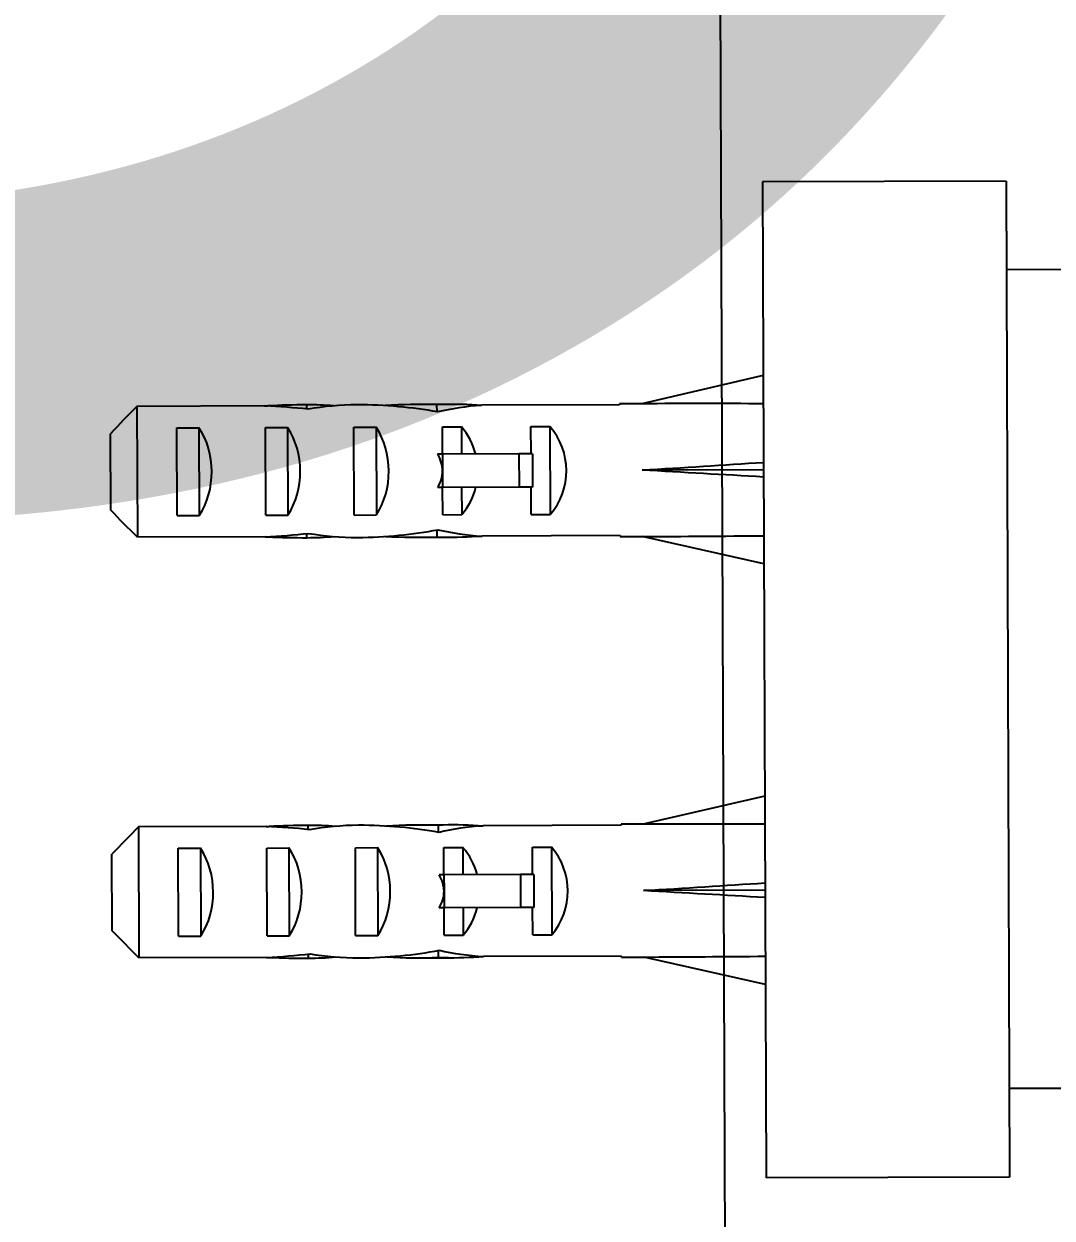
# Model space of a CAD drawing. Extents: x -678889171 to 586587, y -792238163 to 335485.
# Drawn here: x 83909.8 to 83964, y 48826.4 to 48889.3 of the extents above; entities that cross this region are included whole.
import ezdxf
from ezdxf import colors
from ezdxf.entities.mleader import LeaderData, LeaderLine
from ezdxf.math import Vec2, Vec3

# ---------------------------------------------------------------- set-up
doc = ezdxf.new("R2010")
doc.units = 0
doc.header["$MEASUREMENT"] = 0
doc.set_wipeout_variables(frame=1)
for name, color, linetype in [('E-TEXT', 3, 'Continuous'), ('XR-Typ26$0$XR-A-TYP-2-3-4-5-6-7-8-9-10$0$A-FURN-SANT', 252, 'Continuous'), ('XR-Typ26$0$XR-A-TYP-2-3-4-5-6-7-8-9-10$0$XR-A-TYP$0$TYPICAL TYPES$0$I-WC', 252, 'Continuous')]:
    doc.layers.add(name, color=color, linetype=linetype)
doc.styles.get("Standard").update_dxf_attribs({"font": 'arial.ttf'})

# ---------------------------------------------------------------- blocks, each defined once
blk = doc.blocks.new('XR-Typ26$0$XR-A-TYP-2-3-4-5-6-7-8-9-10$0$XR-A-TYP$0$TYPICAL TYPES$0$XREF_3BR$0$SE4')
at = {"layer": 'XR-Typ26$0$XR-A-TYP-2-3-4-5-6-7-8-9-10$0$A-FURN-SANT'}
for p, q in [((411.4843811040919, 479.3641236042604, -1.421570644436991e-08), (414.9427043972391, 479.3641236042604, -1.421570644436991e-08)), ((430.4843811040919, 479.3641236042495, -1.421570644436991e-08), (433.9427043972391, 479.3641236042458, -1.42157064443699e-08)), ((416.1715826422296, 478.1641236042451, -1.42157064443699e-08), (410.2555028591305, 478.1641236042487, -1.421570644435635e-08)), ((410.2555028591159, 472.3943297551778, -1.42157064443699e-08), (410.2555028591305, 478.1641236042487, -1.421570644435635e-08)), ((416.1715826422151, 472.3943297551887, -1.421570644435636e-08), (416.1715826422296, 478.1641236042451, -1.42157064443699e-08)), ((435.1715826422296, 478.1641236042633, -1.421570644435635e-08), (429.2555028591159, 478.1641236042524, -1.421570644436993e-08)), ((429.2555028591159, 472.3943297551887, -1.42157064443699e-08), (429.2555028591159, 478.1641236042524, -1.421570644436993e-08)), ((435.1715826422151, 472.3943297551887, -1.42157064443699e-08), (435.1715826422296, 478.1641236042633, -1.421570644435635e-08)), ((411.2292292673665, 476.3641236042458, -1.421570644435636e-08), (415.1978562339791, 476.3641236042458, -1.42157064443699e-08)), ((411.2292292673665, 476.3641236042458, -1.421570644435636e-08), (411.229229267381, 475.3641236042458, -1.421570644438345e-08)), ((415.1978562339791, 476.3641236042458, -1.42157064443699e-08), (415.1978562339646, 475.3641236042458, -1.421570644435636e-08)), ((430.2292292673665, 476.364123604264, -1.421570644436989e-08), (434.1978562339791, 476.3641236042495, -1.421570644436991e-08)), ((430.2292292673665, 476.364123604264, -1.421570644436989e-08), (430.2292292673665, 475.3641236042458, -1.421570644436991e-08)), ((434.1978562339791, 476.3641236042495, -1.421570644436991e-08), (434.1978562339646, 475.3641236042604, -1.42157064443699e-08)), ((415.1978562339646, 475.3641236042458, -1.421570644435636e-08), (411.229229267381, 475.3641236042458, -1.421570644438345e-08)), ((434.1978562339646, 475.3641236042604, -1.42157064443699e-08), (430.2292292673665, 475.3641236042458, -1.421570644436991e-08)), ((410.2555028591159, 472.3943297551778, -1.42157064443699e-08), (410.2555028591159, 472.2543431759586, -1.42157064443699e-08)), ((410.2555028591159, 472.2543431759586, -1.42157064443699e-08), (410.2625385031133, 472.2543431759441, -1.421570644435635e-08)), ((411.2292292673665, 472.3641236042604, -1.421570644436989e-08), (415.1978562339646, 472.3641236042495, -1.421570644436991e-08)), ((411.2292292673665, 472.3641236042604, -1.421570644436989e-08), (411.2292292673665, 471.3641236042604, -1.421570644436991e-08)), ((415.1978562339646, 472.3641236042495, -1.421570644436991e-08), (415.1978562339791, 471.3641236042604, -1.42157064443699e-08)), ((416.1715826422296, 472.2543431759404, -1.421570644436991e-08), (416.1645469982323, 472.2543431759404, -1.421570644436991e-08)), ((416.1715826422151, 472.3943297551887, -1.421570644435636e-08), (416.1715826422296, 472.2543431759404, -1.421570644436991e-08)), ((429.2555028591159, 472.3943297551887, -1.42157064443699e-08), (429.2555028591159, 472.2543431759404, -1.421570644436989e-08)), ((429.2555028591159, 472.2543431759404, -1.421570644436989e-08), (429.2625385031133, 472.2543431759404, -1.421570644436991e-08)), ((430.2292292673665, 472.3641236042458, -1.421570644438347e-08), (434.1978562339646, 472.3641236042458, -1.421570644435637e-08)), ((430.2292292673665, 472.3641236042458, -1.421570644438347e-08), (430.2292292673665, 471.3641236042458, -1.42157064443699e-08)), ((434.1978562339646, 472.3641236042458, -1.421570644435637e-08), (434.1978562339646, 471.3641236042458, -1.421570644436991e-08)), ((435.1715826422151, 472.254343175955, -1.42157064443699e-08), (435.1645469982323, 472.2543431759404, -1.421570644436991e-08)), ((435.1715826422151, 472.3943297551887, -1.42157064443699e-08), (435.1715826422151, 472.254343175955, -1.42157064443699e-08)), ((415.1978562339791, 471.3641236042604, -1.42157064443699e-08), (411.2292292673665, 471.3641236042604, -1.421570644436991e-08)), ((434.1978562339646, 471.3641236042458, -1.421570644436991e-08), (430.2292292673665, 471.3641236042458, -1.42157064443699e-08)), ((410.2135427506728, 470.503454335445, -1.42157064443699e-08), (410.3995686556009, 470.5034543354413, -1.421570644436991e-08)), ((416.2135427506582, 470.5034543354523, -1.421570644436991e-08), (416.0275168457301, 470.503454335445, -1.421570644436991e-08)), ((429.2135427506728, 470.5034543354413, -1.421570644435635e-08), (429.3995686556154, 470.5034543354559, -1.42157064443699e-08)), ((435.2135427506728, 470.5034543354413, -1.421570644436991e-08), (435.0275168457447, 470.5034543354413, -1.421570644436991e-08)), ((411.2292292673665, 468.3641236042495, -1.421570644436991e-08), (415.1978562339646, 468.3641236042458, -1.421570644435636e-08)), ((411.2292292673665, 468.3641236042495, -1.421570644436991e-08), (411.229229267381, 467.3641236042458, -1.421570644436991e-08)), ((415.1978562339646, 468.3641236042458, -1.421570644435636e-08), (415.1978562339646, 467.3641236042458, -1.421570644436991e-08)), ((430.2292292673665, 468.3641236042422, -1.421570644436991e-08), (434.1978562339646, 468.3641236042604, -1.42157064443699e-08)), ((430.2292292673665, 468.3641236042422, -1.421570644436991e-08), (430.2292292673665, 467.3641236042495, -1.421570644436991e-08)), ((434.1978562339646, 468.3641236042604, -1.42157064443699e-08), (434.1978562339646, 467.3641236042458, -1.42157064443699e-08)), ((415.1978562339646, 467.3641236042458, -1.421570644436991e-08), (411.229229267381, 467.3641236042458, -1.421570644436991e-08)), ((434.1978562339646, 467.3641236042458, -1.42157064443699e-08), (430.2292292673665, 467.3641236042495, -1.421570644436991e-08)), ((410.2135427506728, 465.4789056031877, -1.42157064443699e-08), (410.2135427506728, 463.9300670044322, -1.421570644436991e-08)), ((416.2135427506728, 463.9300670044322, -1.42157064443699e-08), (416.2135427506728, 465.4789056031877, -1.42157064443699e-08)), ((429.2135427506728, 465.4789056032059, -1.421570644436991e-08), (429.2135427506728, 463.9300670044177, -1.42157064443699e-08)), ((435.2135427506728, 463.930067004414, -1.421570644436991e-08), (435.2135427506728, 465.4789056032059, -1.421570644435636e-08)), ((410.2294215558504, 464.6226164207328, -1.421570644436989e-08), (410.5451821282913, 464.6226164207292, -1.421570644436991e-08)), ((412.4635427506582, 464.3641236042604, -1.421570644436991e-08), (412.4635427506582, 464.5882619066688, -1.421570644436991e-08)), ((413.9635427506728, 464.3641236042422, -1.421570644436993e-08), (413.9635427506582, 464.5882619066688, -1.421570644436991e-08)), ((416.1976639454806, 464.6226164207183, -1.42157064443699e-08), (415.8819033730542, 464.6226164207328, -1.421570644435635e-08)), ((429.2294215558504, 464.6226164207219, -1.421570644436991e-08), (429.5451821282913, 464.6226164207328, -1.42157064443699e-08)), ((431.4635427506582, 464.3641236042458, -1.42157064443699e-08), (431.4635427506728, 464.5882619066724, -1.421570644435636e-08)), ((432.9635427506582, 464.3641236042458, -1.42157064443699e-08), (432.9635427506728, 464.5882619066688, -1.42157064443699e-08)), ((435.1976639454952, 464.6226164207328, -1.421570644436993e-08), (434.8819033730542, 464.6226164207328, -1.42157064443699e-08)), ((411.2292292673665, 464.3641236042604, -1.42157064443699e-08), (412.4635427506582, 464.3641236042604, -1.421570644436991e-08)), ((411.2292292673665, 464.3641236042604, -1.42157064443699e-08), (411.229229267381, 463.5059058703919, -1.421570644436991e-08)), ((413.2135427506728, 464.3641236042422, -1.421570644436991e-08), (412.4635427506582, 464.3641236042604, -1.421570644436991e-08)), ((412.4635427506873, 460.9108950870395, -1.421570644436991e-08), (412.4635427506582, 464.3641236042604, -1.421570644436991e-08)), ((413.9635427506728, 464.3641236042422, -1.421570644436993e-08), (413.2135427506728, 464.3641236042422, -1.421570644436991e-08)), ((413.9635427506728, 464.3641236042422, -1.421570644436993e-08), (415.1978562339646, 464.3641236042604, -1.42157064443699e-08)), ((413.9635427506728, 460.9108950870432, -1.42157064443699e-08), (413.9635427506728, 464.3641236042422, -1.421570644436993e-08)), ((415.1978562339646, 464.3641236042604, -1.42157064443699e-08), (415.1978562339646, 463.5059058703919, -1.42157064443699e-08)), ((430.229229267381, 464.3641236042458, -1.42157064443699e-08), (431.4635427506582, 464.3641236042458, -1.42157064443699e-08)), ((430.229229267381, 464.3641236042458, -1.42157064443699e-08), (430.229229267381, 463.5059058703955, -1.421570644436991e-08)), ((432.2135427506582, 464.3641236042458, -1.421570644438345e-08), (431.4635427506582, 464.3641236042458, -1.42157064443699e-08)), ((431.4635427506582, 460.9108950870432, -1.421570644435636e-08), (431.4635427506582, 464.3641236042458, -1.42157064443699e-08)), ((432.9635427506582, 464.3641236042458, -1.42157064443699e-08), (432.2135427506582, 464.3641236042458, -1.421570644438345e-08)), ((432.9635427506582, 464.3641236042458, -1.42157064443699e-08), (434.1978562339646, 464.3641236042458, -1.421570644436993e-08)), ((432.9635427506582, 460.9108950870432, -1.42157064443699e-08), (432.9635427506582, 464.3641236042458, -1.42157064443699e-08)), ((434.1978562339646, 464.3641236042458, -1.421570644436993e-08), (434.1978562339646, 463.5059058703919, -1.421570644438347e-08)), ((412.4635427506728, 463.5059058703919, -1.42157064443699e-08), (411.229229267381, 463.5059058703919, -1.421570644436991e-08)), ((415.1978562339646, 463.5059058703919, -1.42157064443699e-08), (413.9635427506728, 463.5059058704064, -1.42157064443699e-08)), ((431.4635427506728, 463.5059058703955, -1.421570644435635e-08), (430.229229267381, 463.5059058703955, -1.421570644436991e-08)), ((434.1978562339646, 463.5059058703919, -1.421570644438347e-08), (432.9635427506728, 463.5059058703919, -1.421570644435635e-08)), ((410.2555028591305, 462.8067258459378, -1.421570644436991e-08), (410.2730547694373, 462.8067258459196, -1.421570644436991e-08)), ((410.2555028591305, 462.8067258459378, -1.421570644436991e-08), (410.2555028591305, 462.5942250803782, -1.421570644436991e-08)), ((410.2555028591305, 456.3549124359124, -1.421570644436991e-08), (410.2555028591305, 462.5942250803782, -1.421570644436991e-08)), ((416.1715826422151, 462.8067258459196, -1.421570644435635e-08), (416.1540307318937, 462.8067258459196, -1.421570644436991e-08)), ((416.1715826422151, 462.8067258459196, -1.421570644435635e-08), (416.1715826422151, 462.5942250803673, -1.421570644436991e-08)), ((416.1715826422151, 456.3549124359124, -1.421570644436991e-08), (416.1715826422151, 462.5942250803673, -1.421570644436991e-08)), ((429.2555028591305, 462.8067258459305, -1.421570644436991e-08), (429.2730547694373, 462.8067258459196, -1.421570644435635e-08)), ((429.2555028591305, 462.8067258459305, -1.421570644436991e-08), (429.2555028591159, 462.5942250803637, -1.42157064443699e-08)), ((429.2555028591159, 456.3549124359124, -1.421570644435636e-08), (429.2555028591159, 462.5942250803637, -1.42157064443699e-08)), ((435.1715826422151, 462.8067258459341, -1.42157064443699e-08), (435.1540307318937, 462.8067258459196, -1.421570644435635e-08)), ((435.1715826422151, 462.8067258459341, -1.42157064443699e-08), (435.1715826422151, 462.5942250803782, -1.42157064443699e-08)), ((435.1715826422151, 456.3549124359124, -1.42157064443699e-08), (435.1715826422151, 462.5942250803782, -1.42157064443699e-08)), ((413.9635427506728, 460.9108950870432, -1.42157064443699e-08), (412.4635427506873, 460.9108950870395, -1.421570644436991e-08)), ((412.4635427506728, 460.3041367575934, -1.42157064443699e-08), (412.4635427506873, 460.9108950870395, -1.421570644436991e-08)), ((413.9635427506728, 460.3041367576116, -1.421570644436993e-08), (413.9635427506728, 460.9108950870432, -1.42157064443699e-08)), ((432.9635427506582, 460.9108950870432, -1.42157064443699e-08), (431.4635427506582, 460.9108950870432, -1.421570644435636e-08)), ((431.4635427506873, 460.3041367575934, -1.421570644436991e-08), (431.4635427506582, 460.9108950870432, -1.421570644435636e-08)), ((432.9635427506873, 460.304136757597, -1.42157064443699e-08), (432.9635427506582, 460.9108950870432, -1.42157064443699e-08)), ((411.229229267381, 460.3641236042458, -1.42157064443699e-08), (412.4635427506728, 460.3641236042458, -1.42157064443699e-08)), ((411.229229267381, 460.3641236042458, -1.42157064443699e-08), (411.229229267381, 459.5059058703919, -1.421570644435637e-08)), ((413.9635427506728, 460.3041367576116, -1.421570644436993e-08), (412.4635427506728, 460.3041367575934, -1.42157064443699e-08)), ((413.9635427506582, 460.3641236042604, -1.42157064443699e-08), (415.1978562339646, 460.3641236042458, -1.421570644436993e-08)), ((415.1978562339646, 460.3641236042458, -1.421570644436993e-08), (415.1978562339646, 459.5059058704064, -1.42157064443699e-08)), ((430.2292292673665, 460.3641236042604, -1.421570644435636e-08), (431.4635427506873, 460.3641236042458, -1.42157064443699e-08)), ((430.2292292673665, 460.3641236042604, -1.421570644435636e-08), (430.229229267381, 459.5059058704064, -1.42157064443699e-08)), ((432.9635427506873, 460.304136757597, -1.42157064443699e-08), (431.4635427506873, 460.3041367575934, -1.421570644436991e-08)), ((432.9635427506728, 460.3641236042458, -1.42157064443699e-08), (434.1978562339646, 460.3641236042458, -1.421570644436991e-08)), ((434.1978562339646, 460.3641236042458, -1.421570644436991e-08), (434.1978562339646, 459.5059058703919, -1.421570644435636e-08)), ((415.1978562339646, 459.5059058704064, -1.42157064443699e-08), (411.229229267381, 459.5059058703919, -1.421570644435637e-08)), ((434.1978562339646, 459.5059058703919, -1.421570644435636e-08), (430.229229267381, 459.5059058704064, -1.42157064443699e-08)), ((410.2135427506582, 456.354912435916, -1.42157064443699e-08), (410.2555028591305, 456.3549124359124, -1.421570644436991e-08)), ((410.2135427506582, 456.354912435916, -1.42157064443699e-08), (410.2135427506728, 455.3517740424431, -1.421570644436991e-08)), ((416.2135427506728, 456.3549124359124, -1.421570644436991e-08), (416.1715826422151, 456.3549124359124, -1.421570644436991e-08)), ((416.2135427506728, 455.3517740424468, -1.42157064443699e-08), (416.2135427506728, 456.3549124359124, -1.421570644436991e-08)), ((429.2555028591159, 456.3549124359124, -1.421570644435636e-08), (429.2135427506582, 456.3549124359124, -1.42157064443699e-08)), ((429.2135427506582, 456.3549124359124, -1.42157064443699e-08), (429.2135427506582, 455.3517740424322, -1.421570644436991e-08)), ((435.2135427506728, 456.354912435927, -1.421570644436991e-08), (435.1715826422151, 456.3549124359124, -1.42157064443699e-08)), ((435.2135427506728, 455.3517740424577, -1.42157064443699e-08), (435.2135427506728, 456.354912435927, -1.421570644436991e-08)), ((408.9593140436627, 449.8641236042458, -1.421570644436991e-08), (410.2135427506728, 455.3517740424431, -1.421570644436991e-08)), ((413.2135427506728, 449.8641236042458, -1.421570644436991e-08), (413.2135427506728, 455.3517740424249, -1.421570644436991e-08)), ((417.4677714576828, 449.8641236042604, -1.42157064443699e-08), (416.2135427506728, 455.3517740424468, -1.42157064443699e-08)), ((427.9593140436627, 449.8641236042422, -1.421570644436991e-08), (429.2135427506582, 455.3517740424322, -1.421570644436991e-08)), ((432.2135427506728, 449.8641236042313, -1.42157064443699e-08), (432.2135427506582, 455.3517740424431, -1.42157064443699e-08)), ((436.4677714576683, 449.8641236042604, -1.421570644436991e-08), (435.2135427506728, 455.3517740424577, -1.42157064443699e-08)), ((445.2135427506728, 449.8641236042604, -1.421570644436991e-08), (400.2135427506728, 449.864123604264, -1.421570644435635e-08)), ((400.2135427506728, 438.8641236042458, -1.42157064443699e-08), (400.2135427506728, 449.864123604264, -1.421570644435635e-08)), ((445.2135427506873, 438.8641236042458, -1.42157064443699e-08), (445.2135427506728, 449.8641236042604, -1.421570644436991e-08)), ((445.2135427506873, 438.8641236042458, -1.42157064443699e-08), (400.2135427506728, 438.8641236042458, -1.42157064443699e-08)), ((404.2135427506728, 435.8641236042604, -1.421570644436991e-08), (404.2135427506728, 438.8641236042604, -1.421570644435635e-08)), ((441.2135427506728, 435.8641236042495, -1.421570644436993e-08), (441.2135427506728, 438.8641236042604, -1.42157064443699e-08))]:
    blk.add_line(p, q, dxfattribs=at)
for centre, major_axis, ratio, start_param, end_param in [((413.2135427506873, 477.0749136924605, -1.421570644436991e-08), (2.999999999999996, -3.469125143330794e-15), 0.7603511503128149, 3.989654732571283, 5.435123228198123), ((432.2135427506728, 477.074913692446, -1.42157064443699e-08), (3.000000000000003, -6.939009228937547e-15), 0.7603511503128155, 3.989654732571285, 5.435123228198097), ((413.2135427506728, 470.5034543354413, -1.42157064443699e-08), (7.494020069379185e-13, 10.50533304301046), 0.2855692425656161, 1.403348247575181, 1.570796326795085), ((413.2135427506728, 474.1452185956878, -1.421570644436991e-08), (-2.879640387257887e-13, -10.50533304302783), 0.2855692425660928, -1.403348247575141, -1.209194573504207), ((413.2135427506728, 474.1452185956878, -1.421570644436991e-08), (4.423534042226224e-13, -10.50533304302795), 0.2855692425660862, 1.209194573504167, 1.403348247575101), ((413.2135427507164, 470.5034543354413, -1.42157064443699e-08), (-3.306382772256135e-12, 10.50533304295327), 0.2855692425640957, 4.712388980383475, 4.87983705960429), ((432.2135427506728, 470.5034543354595, -1.421570644436991e-08), (5.828671940889466e-13, 10.5053330430105), 0.2855692425656349, 1.403348247575171, 1.57079632679508), ((432.2135427506582, 474.1452185956878, -1.421570644435637e-08), (-2.879640387257887e-13, -10.50533304302783), 0.2855692425660928, -1.403348247575141, -1.209194573504207), ((432.2135427506582, 474.1452185956878, -1.421570644435637e-08), (4.423534042226224e-13, -10.50533304302795), 0.2855692425660862, 1.209194573504167, 1.403348247575101), ((432.2135427507164, 470.5034543354595, -1.421570644436991e-08), (-3.306382772256135e-12, 10.50533304295327), 0.2855692425640957, 4.712388980383475, 4.879837059604284), ((413.2135427506582, 473.074913692446, -1.42157064443699e-08), (3, -3.469125143330799e-15), 0.7603511503128157, 3.989654732571285, 5.435123228198097), ((432.2135427506728, 473.0749136924533, -1.421570644435635e-08), (3.000000000000003, 3.469504614468773e-15), 0.7603511503128161, 3.989654732571283, 5.435123228198094), ((413.2135427506873, 470.5034543354413, -1.42157064443699e-08), (-7.251151679392213e-13, -6.740046950977555), 0.4451007569862966, 4.712388980384906, 4.895847062626618), ((413.2135427506728, 468.0442712528893, -1.421570644435636e-08), (-1.665339207882482e-13, 6.740046950974139), 0.4451007569860649, 1.209194573504181, 1.545118671373105), ((413.2135427506728, 468.0442712528893, -1.421570644435636e-08), (1.457171806897169e-13, 6.74004695097413), 0.4451007569860687, 4.73806663580648, 5.073990733675414), ((413.2135427506728, 470.5034543354413, -1.42157064443699e-08), (1.73494147931801e-15, 6.740046950973703), 0.44510075698605, 4.528930898142738, 4.712388980384699), ((432.2135427506873, 470.5034543354595, -1.421570644436991e-08), (-1.342337050470462e-30, 6.740046950973523), 0.4451007569860437, 1.570796326794871, 1.754254409036948), ((432.2135427506873, 468.0442712529075, -1.42157064443699e-08), (1.647989793089062e-13, 6.740046950973166), 0.4451007569860224, 1.209194573504229, 1.545118671373207), ((432.2135427506873, 468.0442712529075, -1.42157064443699e-08), (1.110226138588318e-13, 6.740046950974119), 0.4451007569860663, 4.738066635806486, 5.073990733675412), ((432.2135427506728, 470.5034543354595, -1.421570644436991e-08), (6.904188960061256e-13, -6.740046950977533), 0.445100756986291, 1.38733824455255, 1.570796326794674), ((413.2135427506728, 468.4312846135872, -1.421570644436991e-08), (1.474524319868159e-13, -8.333599245774844), 0.3599885129490059, 4.738066635806407, 5.19236690003625), ((413.2135427506728, 468.4312846135872, -1.421570644436991e-08), (-1.786765243495317e-13, -8.33359924577482), 0.3599885129490077, 1.090818407143344, 1.545118671373187), ((432.2135427506728, 468.4312846135908, -1.42157064443699e-08), (1.474524319868159e-13, -8.333599245774844), 0.3599885129490059, 4.738066635806407, 5.19236690003625), ((432.2135427506728, 468.4312846135908, -1.42157064443699e-08), (-1.70002169801988e-13, -8.333599245774822), 0.3599885129490101, 1.090818407143344, 1.545118671373186), ((413.2135427506582, 469.0749136924424, -1.421570644436991e-08), (3.000000000000003, -3.469125143330803e-15), 0.7603511503128187, 3.989654732571285, 5.435123228198096), ((432.2135427506728, 469.0749136924569, -1.42157064443699e-08), (2.999999999999997, -3.469125143330797e-15), 0.7603511503128154, 3.989654732571283, 5.435123228198098), ((413.2135427506582, 465.4789056031877, -1.421570644436991e-08), (1.97758206937864e-13, 8.333599245773547), 0.3599885129489411, 1.39271955427457, 1.673729420167322), ((413.2135427506728, 465.4789056031877, -1.421570644436991e-08), (-1.717383056556379e-13, 8.333599245774119), 0.3599885129489722, 4.609455887012286, 4.890465752904964), ((432.2135427506728, 465.4789056032023, -1.42157064443699e-08), (-4.510263799074243e-14, 8.33359924577635), 0.3599885129490641, 1.392719554274612, 1.673729420167195), ((432.2135427506728, 465.4789056032023, -1.42157064443699e-08), (-1.717383056556379e-13, 8.333599245774119), 0.3599885129489722, 4.609455887012286, 4.890465752904957), ((413.2135427506728, 463.9300670044177, -1.421570644436991e-08), (-1.31839353957248e-13, 6.740046950968255), 0.4451007569856865, 1.467863233422444, 1.738244406014682), ((413.2135427506728, 461.4708839218802, -1.421570644438347e-08), (-9.749134914683418e-13, 6.740046950976918), 0.4451007569862185, 1.090818407143225, 1.403348247574947), ((413.2135427506582, 471.4226720932929, -1.421570644436991e-08), (-9.211387770229e-13, -7.05854848904491), 0.4250165603677506, 6.030505052037784, 6.283185307179571), ((413.2135427506582, 471.4226720933075, -1.421570644436991e-08), (-1.439819896994793e-12, 7.058548489053671), 0.4250165603674897, 3.141592653589692, 3.394272908731411), ((413.2135427506728, 461.4708839218802, -1.421570644438347e-08), (1.193490541329775e-12, 6.740046950977621), 0.4451007569862437, 4.879837059604704, 5.192366900036388), ((413.2135427506728, 463.9300670044177, -1.421570644436991e-08), (-1.682680097166056e-13, 6.740046950979542), 0.4451007569864529, 4.544940901165074, 4.815322073756855), ((432.2135427506873, 463.9300670044177, -1.421570644435636e-08), (2.307190825633445e-13, 6.740046950979551), 0.4451007569864494, 1.467863233422735, 1.738244406014517), ((432.2135427506873, 461.4708839218802, -1.42157064443699e-08), (-1.276755796621756e-12, 6.740046950977647), 0.4451007569862492, 1.090818407143185, 1.403348247574877), ((432.2135427506728, 471.4226720932929, -1.421570644436991e-08), (-9.211387770229e-13, -7.05854848904491), 0.4250165603677506, 6.030505052037784, 6.283185307179586), ((432.2135427506728, 471.4226720933111, -1.421570644436991e-08), (-1.439819896994793e-12, 7.058548489053671), 0.4250165603674897, 3.14159265358973, 3.394272908731411), ((432.2135427506728, 461.4708839218802, -1.42157064443699e-08), (1.136245145472102e-12, 6.740046950977587), 0.4451007569862481, 4.879837059604693, 5.192366900036378), ((432.2135427506728, 463.9300670044177, -1.421570644435636e-08), (-1.17961527225123e-13, 6.740046950980647), 0.4451007569865261, 4.544940901165113, 4.815322073756851), ((413.2135427506582, 465.7019316491205, -1.42157064443699e-08), (3.000000000000006, -3.573532832232145e-13), 0.9760114572144575, 3.989654732571402, 4.459708725242747), ((413.2135427506582, 465.7019316491205, -1.42157064443699e-08), (3.000000000000006, -3.573532832232145e-13), 0.9760114572144575, 4.965069235526884, 5.43512322819821), ((432.2135427506728, 465.7019316491351, -1.421570644436991e-08), (3.000000000000004, 2.116359867712155e-13), 0.9760114572144611, 3.989654732571191, 4.459708725242523), ((432.2135427506728, 465.7019316491351, -1.421570644436991e-08), (3.000000000000004, 2.116359867712155e-13), 0.9760114572144611, 4.96506923552668, 5.435123228198026), ((413.2135427506728, 461.7019316491387, -1.421570644435633e-08), (3, 6.591982873263066e-14), 0.976011457214465, 3.989654732571262, 5.435123228198075), ((432.2135427506582, 461.7019316491205, -1.42157064443699e-08), (3.000000000000012, 5.100088299618756e-13), 0.9760114572144574, 3.989654732571095, 5.435123228197926), ((413.2135427506582, 468.4777304351301, -1.421570644435635e-08), (-0.7605752243136524, -51.93595164587568), 0.0558762543720237, -1.314473669257937, -1.203429616331444), ((413.2135427506582, 468.4777304339659, -1.421570644435636e-08), (-2.903223693848603, -51.93595184505811), 0.01455328536777677, 1.205061424672546, 1.316105477610367), ((413.2135427506582, 468.4777304349118, -1.421570644435633e-08), (2.903223693930388, -51.93595184675775), 0.01455328536911225, -1.316105477583845, -1.205061424665628), ((413.2135427504836, 468.4777304360905, -1.421570644435635e-08), (0.7605752243901677, -51.93595164759593), 0.05587625437340773, 1.20342961632425, 1.314473669247382), ((432.2135427509056, 468.4777304362797, -1.42157064443699e-08), (-0.7605752244036861, -51.93595164788016), 0.05587625437361975, -1.314473669245412, -1.203429616322837), ((432.2135427506437, 468.4777304339805, -1.42157064443699e-08), (-2.903223693848603, -51.93595184505811), 0.01455328536777677, 1.205061424672546, 1.316105477610365), ((432.2135427506582, 468.4777304349118, -1.42157064443699e-08), (2.903223693930388, -51.93595184675775), 0.01455328536911224, -1.316105477583845, -1.205061424665628), ((432.2135427504836, 468.477730436105, -1.42157064443699e-08), (0.7605752243901227, -51.93595164759594), 0.05587625437340773, 1.20342961632425, 1.314473669247373)]:
    blk.add_ellipse(centre, major_axis=major_axis, ratio=ratio, start_param=start_param, end_param=end_param, dxfattribs=at)
for points in [[(410.2555028591305, 478.1641236042487, -1.421570644435635e-08), (410.6631789198145, 478.5660976210456, -1.42157064443699e-08), (411.0715044375538, 478.9674955506198, -1.421570644436991e-08), (411.4843811040919, 479.3641236042604, -1.421570644436991e-08)], [(416.1715826422296, 478.1641236042451, -1.42157064443699e-08), (415.7638499952445, 478.5661534158608, -1.421570644435635e-08), (415.3554526382941, 478.9676189219608, -1.421570644435635e-08), (414.9427043972391, 479.3641236042604, -1.421570644436991e-08)], [(429.2555028591159, 478.1641236042524, -1.421570644436993e-08), (429.6631789198145, 478.5660976210347, -1.421570644436993e-08), (430.0715044375538, 478.9674955506052, -1.421570644435635e-08), (430.4843811040919, 479.3641236042495, -1.421570644436991e-08)], [(435.1715826422296, 478.1641236042633, -1.421570644435635e-08), (434.7638499952445, 478.5661534158571, -1.421570644436991e-08), (434.3554526382941, 478.9676189219608, -1.421570644436991e-08), (433.9427043972391, 479.3641236042458, -1.42157064443699e-08)]]:
    blk.add_open_spline(points, degree=3, dxfattribs=at)

msp = doc.modelspace()

# ---------------------------------------------------------------- block references
at = {"layer": 'XR-Typ26$0$XR-A-TYP-2-3-4-5-6-7-8-9-10$0$XR-A-TYP$0$TYPICAL TYPES$0$I-WC', "extrusion": (-1.097025454659832e-10, -1.096253815933138e-06, 0.9999999999993993), "xscale": 1.166667827585024, "yscale": 1.166667827585024, "zscale": 1.166667827585024, "rotation": 90.19698057479523}
msp.add_blockref('XR-Typ26$0$XR-A-TYP-2-3-4-5-6-7-8-9-10$0$XR-A-TYP$0$TYPICAL TYPES$0$XREF_3BR$0$SE4', (84475.36146803634, 48363.38739208662, -0.05302781514224149), dxfattribs=at)

# ---------------------------------------------------------------- next in the draw order: linework, layer by layer
at = {"layer": 'XR-Typ26$0$XR-A-TYP-2-3-4-5-6-7-8-9-10$0$A-FURN-SANT', "extrusion": (1.045919649475891e-09, -1.317792177900663e-06, 0.9999999999991317)}
msp.add_line((83945.7087356441, 49102.4077315412), (83950.27660467869, 47886.29982188977), dxfattribs=at)

# ---------------------------------------------------------------- next in the draw order: block references
at = {"layer": 'XR-Typ26$0$XR-A-TYP-2-3-4-5-6-7-8-9-10$0$XR-A-TYP$0$TYPICAL TYPES$0$I-WC', "extrusion": (-1.097025454659832e-10, -1.096253815933138e-06, 0.9999999999993993), "xscale": 1.166667827585024, "yscale": 1.166667827585024, "zscale": 1.166667827585024, "rotation": 90.19698057479523}
msp.add_blockref('XR-Typ26$0$XR-A-TYP-2-3-4-5-6-7-8-9-10$0$XR-A-TYP$0$TYPICAL TYPES$0$XREF_3BR$0$SE4', (84475.36146803634, 48363.38739208662, -0.05302781514224149), dxfattribs=at)

# ---------------------------------------------------------------- next in the draw order: linework, layer by layer
at = {"layer": 'XR-Typ26$0$XR-A-TYP-2-3-4-5-6-7-8-9-10$0$A-FURN-SANT', "extrusion": (1.045919649475891e-09, -1.317792177900663e-06, 0.9999999999991317)}
msp.add_line((83945.7087356441, 49102.4077315412), (83950.27660467869, 47886.29982188977), dxfattribs=at)

# ---------------------------------------------------------------- next in the draw order: leaders
at = {"layer": 'E-TEXT', "color": 30}
ml = msp.add_multileader_mtext('Standard', dxfattribs=at)
ml.set_content('\\C30;CT1{\\fArial|b0|i0|c178|p34;5}/DP-T-8 {\\A1;3(1x3)mm\\H0.7x;\\S2^ ;\\H1.42857x; \\P∅ 25 mm PVC CONDUIT}', color=3)
ml.set_leader_properties(color=30)
ml.build(insert=Vec2(0, 0))
ml.multileader.update_dxf_attribs({"text_right_attachment_type": 6, "dogleg_length": 0.2763936738358556, "arrow_head_size": 153.5520410199195, "scale": 2})
ctx = ml.context
ctx.base_point, ctx.scale, ctx.char_height, ctx.arrow_head_size, ctx.landing_gap_size, ctx.plane_origin, ctx.plane_x_axis, ctx.plane_y_axis = Vec3(83242.42319999804, 49045.7179866587, -1.941145277798938), 2, 153.5520410199195, 153.5520410199195, 3.071040820398391, Vec3(81390.95863740877, 56349.29824090943, -1.941116896146495), Vec3(0.999976866597217, -0.00680193137365684, 3.477911888746864e-09), Vec3(0.006801931373656824, 0.999976866597217, 4.799668914001097e-09)
ctx.right_attachment = 6
notes = []
notes.append((ctx, [(1, (1, 1, 0), (85654.80140647794, 48924.90985426773, -1.941137386164951), (-0.9999768665972169, 0.006801931373656839, -3.477911888746863e-09), 0.5527873476717116, [(1, [(86091.46024412624, 46328.67716872814, -1.941148252634734)], 0, [])])]))
ctx.mtext.insert, ctx.mtext.text_direction, ctx.mtext.rotation, ctx.mtext.width, ctx.mtext.defined_height, ctx.mtext.flow_direction, ctx.mtext.extrusion = Vec3(83246.0374122262, 49125.56116191298, -1.941144883788194), Vec3(0.999976866597217, -0.006801931373656839, 3.477911888746863e-09), 6.276383323354838, 3689.840183907986, 503.608197250026, 5, Vec3(-3.510478451379605e-09, -4.775901363335934e-09, 1)
for ctx, leaders in notes:
    for number, flags, end, landing, length, lines in leaders:
        leader = LeaderData()
        leader.index, (leader.has_last_leader_line, leader.has_dogleg_vector, leader.attachment_direction) = number, flags
        leader.last_leader_point, leader.dogleg_vector, leader.dogleg_length = Vec3(end), Vec3(landing), length
        for number, points, colour, breaks in lines:
            line = LeaderLine()
            line.index, line.vertices, line.color, line.breaks = number, Vec3.list(points), colors.encode_raw_color(colour), breaks
            leader.lines.append(line)
        ctx.leaders.append(leader)

doc.saveas('drawing.dxf')
